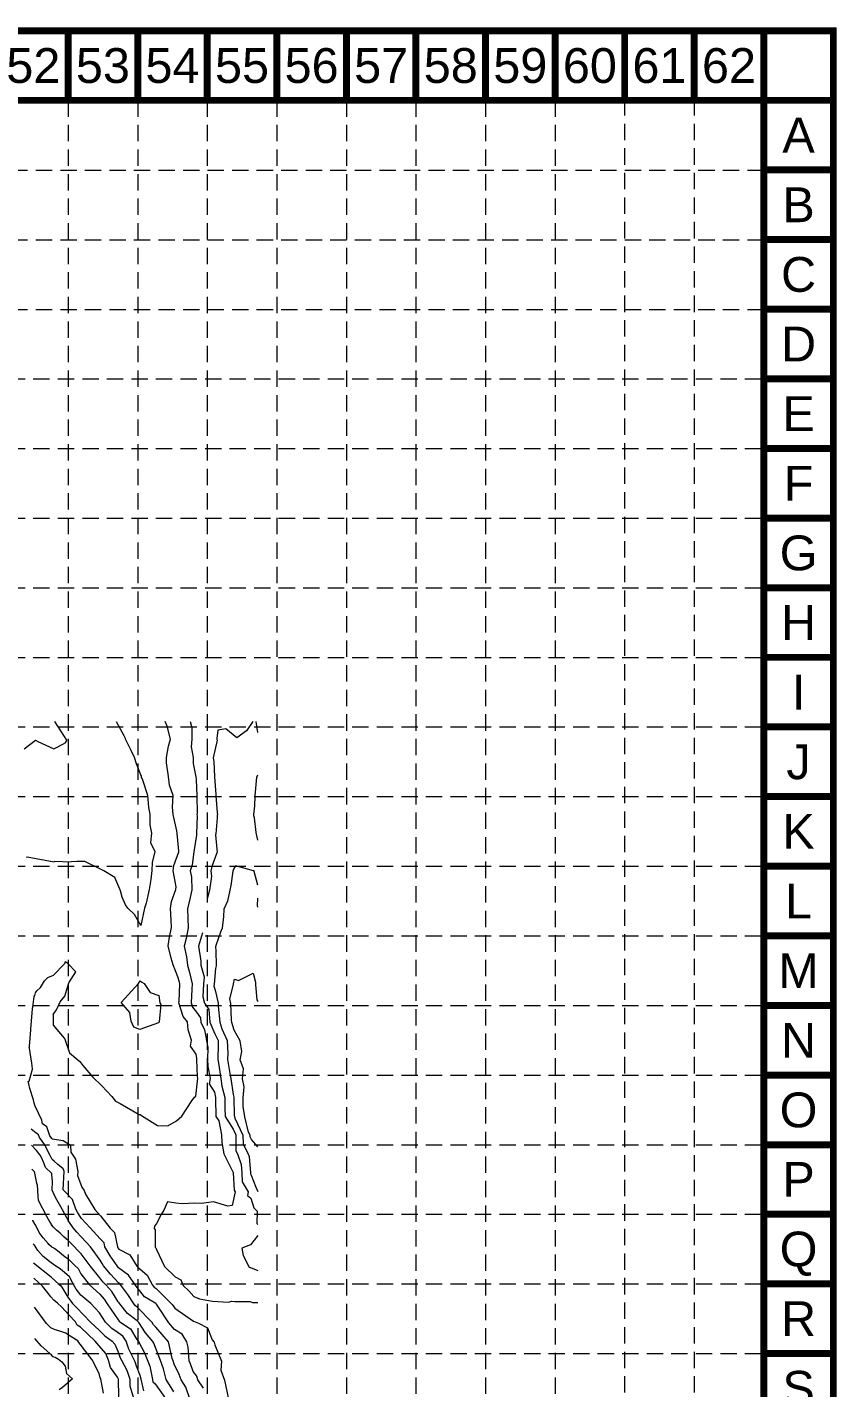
# Model space of a CAD drawing. Extents: x 33353 to 37237, y 80141 to 82571.
# Drawn here: x 36532 to 37237, y 81387 to 82571 of the extents above; entities that cross this region are included whole.
import ezdxf
from ezdxf.enums import TextEntityAlignment as Align

# ---------------------------------------------------------------- set-up
doc = ezdxf.new("R2010")
doc.units = 0
doc.header["$MEASUREMENT"] = 0
doc.linetypes.add('HIDDEN', pattern=[0.375, 0.25, -0.125])
doc.layers.add('BASE', color=7, linetype='Continuous')
doc.layers.add('GRID', color=254, linetype='HIDDEN')
doc.layers.add('TOPOSHD-5', color=7, linetype='Continuous', lineweight=0)
doc.layers.add('TOPOSHD-6', color=7, linetype='Continuous', lineweight=0)
doc.styles.get("Standard").update_dxf_attribs({"font": 'ARIAL.TTF'})

msp = doc.modelspace()

# ---------------------------------------------------------------- linework, layer by layer
at = {"layer": 'BASE', "color": 9}
msp.add_line((37173.4, 82507.7), (37173.4, 80205), dxfattribs=at)
at = {"layer": 'BASE', "const_width": 6.06}
for points in [[(33355.7, 80144.4), (37234, 80144.4), (37234, 82568.3), (33355.7, 82568.3)], [(33416.3, 80205), (37173.4, 80205), (37173.4, 82507.7), (33416.3, 82507.7)]]:
    msp.add_lwpolyline(points, close=True, dxfattribs=at)
for points in [[(36567.4, 82507.7), (36567.4, 82568.3)], [(36628, 82507.7), (36628, 82568.3)], [(36688.6, 82507.7), (36688.6, 82568.3)], [(36749.2, 82507.7), (36749.2, 82568.3)], [(36809.8, 82507.7), (36809.8, 82568.3)], [(36870.4, 82507.7), (36870.4, 82568.3)], [(36931, 82507.7), (36931, 82568.3)], [(36991.6, 82507.7), (36991.6, 82568.3)], [(37052.2, 82507.7), (37052.2, 82568.3)], [(37112.8, 82507.7), (37112.8, 82568.3)], [(37173.4, 82507.7), (37173.4, 82568.3)], [(37234, 82507.7), (37234, 82568.3)], [(37234, 82507.7), (37173.4, 82507.7)], [(37234, 82447.1), (37173.4, 82447.1)], [(37234, 82386.5), (37173.4, 82386.5)], [(37234, 82325.9), (37173.4, 82325.9)], [(37234, 82265.3), (37173.4, 82265.3)], [(37234, 82204.7), (37173.4, 82204.7)], [(37234, 82144.1), (37173.4, 82144.1)], [(37234, 82083.5), (37173.4, 82083.5)], [(37234, 82022.9), (37173.4, 82022.9)], [(37234, 81962.3), (37173.4, 81962.3)], [(37234, 81901.7), (37173.4, 81901.7)], [(37234, 81841.1), (37173.4, 81841.1)], [(37234, 81780.5), (37173.4, 81780.5)], [(37234, 81719.9), (37173.4, 81719.9)], [(37234, 81659.3), (37173.4, 81659.3)], [(37234, 81598.7), (37173.4, 81598.7)], [(37234, 81538.2), (37173.4, 81538.2)], [(37234, 81477.6), (37173.4, 81477.6)], [(37234, 81417), (37173.4, 81417)]]:
    msp.add_lwpolyline(points, dxfattribs=at)
at = {"layer": 'GRID', "linetype": 'HIDDEN', "lineweight": 15, "ltscale": 57}
for p, q in [((36567.4, 82507.7), (36567.4, 80386.5)), ((36628, 82507.7), (36628, 80386.5)), ((36688.6, 82507.7), (36688.6, 80386.5)), ((36749.2, 82507.7), (36749.2, 80386.5)), ((36809.8, 82507.7), (36809.8, 80386.5)), ((36870.4, 82507.7), (36870.4, 80386.5)), ((36931, 82507.7), (36931, 80386.5)), ((36991.6, 82507.7), (36991.6, 80386.5)), ((37052.1, 82508.7), (37052.1, 80386.5)), ((37112.7, 82508.7), (37112.7, 80386.5)), ((33418.5, 82446.9), (37175.6, 82446.9)), ((33418.5, 82386.3), (37175.6, 82386.3)), ((33418.5, 82325.7), (37175.6, 82325.7)), ((33416.3, 82265.3), (37173.4, 82265.3)), ((33416.3, 82204.7), (37173.4, 82204.7)), ((33416.3, 82144.1), (37173.4, 82144.1)), ((33416.3, 82083.5), (37173.4, 82083.5)), ((33416.3, 82022.9), (37173.4, 82022.9)), ((33416.3, 81962.3), (37173.4, 81962.3)), ((33416.3, 81901.7), (37173.4, 81901.7)), ((33416.3, 81841.1), (37173.4, 81841.1)), ((33416.3, 81780.5), (37173.4, 81780.5)), ((33416.3, 81719.9), (37173.4, 81719.9)), ((33416.3, 81659.3), (37173.4, 81659.3)), ((33416.3, 81598.7), (37173.4, 81598.7)), ((33416.3, 81538.2), (37173.4, 81538.2)), ((33416.3, 81477.6), (37173.4, 81477.6)), ((33416.3, 81417), (37173.4, 81417))]:
    msp.add_line(p, q, dxfattribs=at)
at = {"layer": 'TOPOSHD-5', "color": 43, "linetype": 'Continuous', "lineweight": 0}
for p, q in [((36697.9, 81959.6), (36696.9, 81952.3)), ((36704.9, 81960.7), (36697.9, 81959.6)), ((36714.3, 81952.9), (36704.9, 81960.7)), ((36728.2, 81967), (36722.9, 81959)), ((36732.7, 81957.4), (36731.3, 81967)), ((36697.1, 81950.7), (36693.7, 81935.4)), ((36696.9, 81952.3), (36696.9, 81951.4)), ((36696.9, 81951.4), (36697.1, 81950.7)), ((36722.9, 81959), (36714.3, 81952.9)), ((36693.7, 81935.4), (36694.3, 81932.1)), ((36694.3, 81932.1), (36694.8, 81918.9)), ((36694.8, 81918.9), (36696.1, 81903.6)), ((36730.3, 81902.3), (36731.8, 81918.5)), ((36731.8, 81918.5), (36732.7, 81920.7)), ((36696.1, 81903.6), (36696.2, 81902.4)), ((36696.2, 81902.4), (36697.2, 81887.9)), ((36730, 81893.8), (36730.3, 81902)), ((36730.3, 81902), (36730.3, 81902.3)), ((36729.3, 81886.2), (36730, 81893.8)), ((36697.1, 81883.1), (36696.2, 81869.4)), ((36697.3, 81885.7), (36697.1, 81883.1)), ((36697.2, 81887.9), (36697.4, 81885.9)), ((36697.4, 81885.9), (36697.3, 81885.7)), ((36729.3, 81885.6), (36729.3, 81886.2)), ((36729.3, 81885), (36729.3, 81885.6)), ((36729.9, 81883.2), (36729.3, 81885)), ((36731.2, 81870.5), (36729.9, 81883.2)), ((36696.2, 81869.4), (36695.9, 81868.3)), ((36695.9, 81868.3), (36696.9, 81856)), ((36731.4, 81869), (36731.2, 81870.5)), ((36732.7, 81863.8), (36731.4, 81869)), ((36696.8, 81852.7), (36692.7, 81841)), ((36697, 81853.2), (36696.8, 81852.7)), ((36696.9, 81856), (36697.1, 81853.4)), ((36697.1, 81853.4), (36697, 81853.2)), ((36692.7, 81841), (36691.8, 81836.9)), ((36692.2, 81832.4), (36690.7, 81820.4)), ((36691.8, 81836.9), (36692.2, 81832.4)), ((36690.7, 81820.4), (36688.6, 81812.7)), ((36684.5, 81783), (36680.9, 81771.5)), ((36684.5, 81783), (36684.5, 81783)), ((36680.9, 81771.5), (36683, 81758.4)), ((36683, 81758.4), (36683.1, 81755)), ((36683.1, 81755), (36685.8, 81744.8)), ((36685.2, 81738.5), (36684.7, 81727.4)), ((36685.8, 81744.8), (36685.2, 81738.5)), ((36684.7, 81727.4), (36686.2, 81722)), ((36686.2, 81722), (36690, 81716.3)), ((36690, 81716.3), (36690.8, 81705.4)), ((36690.8, 81705.4), (36695.3, 81695.3)), ((36695.3, 81695.3), (36698, 81689.3)), ((36698, 81689.3), (36698.2, 81686.4)), ((36698.2, 81686.4), (36697.7, 81672.8)), ((36697.7, 81672.8), (36698.3, 81669.7)), ((36698.3, 81669.7), (36700.4, 81656.3)), ((36700.4, 81656.3), (36701.4, 81649.8)), ((36701.4, 81649.8), (36703.8, 81639.8)), ((36703.8, 81639.8), (36704, 81630.5)), ((36704, 81630.5), (36704.2, 81623.3)), ((36704.2, 81623.3), (36711.1, 81612.1)), ((36711.1, 81612.1), (36713.4, 81607.2)), ((36713.4, 81607.2), (36713.6, 81593.5)), ((36713.6, 81593.5), (36715, 81590.7)), ((36715, 81590.7), (36718, 81581.5)), ((36718, 81581.5), (36718.7, 81574.1)), ((36535.8, 81577.5), (36537.9, 81575.3)), ((36537.9, 81575.3), (36539.8, 81565.3)), ((36718.7, 81574.1), (36719.1, 81566.3)), ((36539.8, 81565.3), (36540.4, 81563.9)), ((36540.4, 81563.9), (36540.9, 81553.5)), ((36719.1, 81566.3), (36724.3, 81557.6)), ((36724.3, 81557.6), (36723.6, 81554.4)), ((36540.9, 81553.5), (36541.2, 81550.8)), ((36541.2, 81550.8), (36541.4, 81550.4)), ((36541.4, 81550.4), (36548.6, 81536.4)), ((36723.6, 81554.4), (36726.7, 81552.1)), ((36726.7, 81552.1), (36729.3, 81543.7)), ((36548.6, 81536.4), (36551.6, 81531.3)), ((36729.3, 81543.7), (36732.1, 81541)), ((36732.1, 81541), (36731.9, 81530.2)), ((36551.6, 81531.3), (36552.9, 81529)), ((36554.7, 81526.8), (36552.9, 81529)), ((36557.3, 81524.3), (36554.7, 81526.8)), ((36560.5, 81521.8), (36557.3, 81524.3)), ((36564, 81518.2), (36560.5, 81521.8)), ((36731.9, 81530.2), (36732.7, 81529.3)), ((36567.5, 81515.2), (36564, 81518.2)), ((36572.7, 81510), (36567.5, 81515.2)), ((36575.6, 81506.8), (36572.7, 81510)), ((36726.3, 81511.7), (36718.6, 81508.6)), ((36732.7, 81519.6), (36726.3, 81511.7)), ((36578.8, 81503.7), (36575.6, 81506.8)), ((36586.6, 81493.4), (36578.8, 81503.7)), ((36718.6, 81508.6), (36720, 81502.3)), ((36720, 81502.3), (36725.2, 81492.1)), ((36595.1, 81482.7), (36586.6, 81493.4)), ((36725.2, 81492.1), (36725.9, 81491.8)), ((36725.9, 81491.8), (36726.2, 81491.8)), ((36726.2, 81491.8), (36732.7, 81489.2)), ((36597.7, 81479.5), (36595.1, 81482.7)), ((36600.3, 81476.8), (36597.7, 81479.5)), ((36605.6, 81471), (36600.3, 81476.8)), ((36611.1, 81462), (36605.6, 81471)), ((36611.9, 81461), (36611.1, 81462)), ((36539, 81456.1), (36538, 81457.3)), ((36548.7, 81443.2), (36539, 81456.1)), ((36612.5, 81460.1), (36611.9, 81461)), ((36619, 81451.8), (36612.5, 81460.1)), ((36627.5, 81445.4), (36619, 81451.8)), ((36552.2, 81439.4), (36548.7, 81443.2)), ((36556.2, 81437.7), (36552.2, 81439.4)), ((36628.9, 81444), (36627.5, 81445.4)), ((36634.9, 81435.1), (36628.9, 81444)), ((36559.3, 81436.8), (36556.2, 81437.7)), ((36565.3, 81434.6), (36559.3, 81436.8)), ((36567, 81433.5), (36565.3, 81434.6)), ((36575.8, 81428), (36567, 81433.5)), ((36576.7, 81426.6), (36575.8, 81428)), ((36578, 81425.2), (36576.7, 81426.6)), ((36641.3, 81427.4), (36634.9, 81435.1)), ((36642.1, 81425.9), (36641.3, 81427.4)), ((36588.4, 81411.4), (36578, 81425.2)), ((36643.5, 81422.3), (36642.1, 81425.9)), ((36647.9, 81410.8), (36643.5, 81422.3)), ((36594.3, 81399.5), (36588.4, 81411.4)), ((36650.5, 81403.6), (36647.9, 81410.8)), ((36652.9, 81394.3), (36650.5, 81403.6)), ((36595.2, 81395.8), (36594.3, 81399.5)), ((36596, 81394.8), (36595.2, 81395.8)), ((36598.1, 81382.4), (36596, 81394.8)), ((36659.6, 81383.5), (36652.9, 81394.3))]:
    msp.add_line(p, q, dxfattribs=at)
at = {"layer": 'TOPOSHD-6', "color": 43, "linetype": 'Continuous', "lineweight": 0}
for p, q in [((36566.3, 81950.9), (36555.8, 81967)), ((36609.3, 81967), (36615.8, 81954.8)), ((36653.8, 81963.1), (36652, 81967)), ((36656.6, 81951.7), (36653.8, 81963.1)), ((36673.7, 81967), (36675.1, 81961.5)), ((36675.1, 81961.5), (36675.3, 81951.6)), ((36529.2, 81943.4), (36539.1, 81950.9)), ((36539.1, 81950.9), (36541, 81949.6)), ((36541, 81949.6), (36555, 81943.3)), ((36555, 81943.3), (36564.6, 81948.1)), ((36566.3, 81950.9), (36564.6, 81948.1)), ((36615.8, 81954.8), (36616.9, 81953.2)), ((36616.9, 81953.2), (36617.1, 81952.1)), ((36617.1, 81952.1), (36622, 81942.2)), ((36654.8, 81945.7), (36656.6, 81951.7)), ((36675.3, 81951.6), (36674.6, 81944.9)), ((36622, 81942.2), (36625, 81936)), ((36625, 81936), (36626.7, 81930.6)), ((36653.1, 81931), (36653.2, 81935.8)), ((36653.2, 81935.8), (36654.8, 81945.7)), ((36674.6, 81944.9), (36676.2, 81935.6)), ((36676.2, 81935.6), (36676.2, 81930.4)), ((36626.7, 81930.6), (36631, 81919.5)), ((36654.9, 81919.3), (36653.1, 81931)), ((36676.2, 81930.4), (36678.7, 81919)), ((36631, 81919.5), (36630.9, 81918.4)), ((36630.9, 81918.4), (36632, 81917.3)), ((36632, 81917.3), (36636.5, 81902.9)), ((36655.7, 81911.7), (36654.9, 81919.3)), ((36678.7, 81919), (36678.9, 81916.7)), ((36678.9, 81916.7), (36679.6, 81902.5)), ((36636.5, 81902.9), (36637.5, 81892.3)), ((36658.9, 81902.7), (36655.7, 81911.7)), ((36658.2, 81892.5), (36658.9, 81902.7)), ((36679.6, 81902.5), (36679.7, 81887.3)), ((36637.5, 81892.3), (36638.6, 81886.4)), ((36659, 81886.2), (36658.2, 81892.5)), ((36638.6, 81886.4), (36638.7, 81877.1)), ((36638.7, 81877.1), (36640.1, 81869.9)), ((36662, 81871.9), (36659, 81886.2)), ((36679.9, 81885), (36679.2, 81869.5)), ((36679.7, 81887.3), (36679.6, 81886)), ((36679.6, 81886), (36679.9, 81885)), ((36640.1, 81869.9), (36639.2, 81861.6)), ((36662.3, 81869.7), (36662, 81871.9)), ((36663.7, 81854.1), (36662.3, 81869.7)), ((36679.3, 81868.2), (36676.9, 81853.5)), ((36679.2, 81869.5), (36679.3, 81868.2)), ((36639.2, 81861.6), (36643, 81853.9)), ((36643, 81853.9), (36640.6, 81844.4)), ((36659.4, 81841.8), (36663.7, 81853.7)), ((36663.7, 81853.7), (36663.7, 81854.1)), ((36676.9, 81853.5), (36675.4, 81842.2)), ((36531.2, 81848.8), (36531.8, 81849.2)), ((36531.8, 81849.2), (36555.1, 81845)), ((36555.1, 81845), (36555.3, 81845.1)), ((36562.4, 81844.8), (36555.3, 81845.1)), ((36567.3, 81844.5), (36562.4, 81844.8)), ((36570.4, 81844.8), (36567.3, 81844.5)), ((36574.9, 81845.2), (36570.4, 81844.8)), ((36582, 81845.3), (36574.9, 81845.2)), ((36597.3, 81837.8), (36582, 81845.3)), ((36640.6, 81844.4), (36640.4, 81837.4)), ((36659, 81837.2), (36659.4, 81841.8)), ((36675.4, 81842.2), (36673.8, 81837.1)), ((36713.2, 81841.4), (36711.5, 81838.5)), ((36728.9, 81837.1), (36713.2, 81841.4)), ((36598.4, 81837), (36597.3, 81837.8)), ((36608.2, 81831.2), (36598.4, 81837)), ((36612.4, 81821.2), (36608.2, 81831.2)), ((36639.5, 81829.4), (36638, 81820.9)), ((36640.4, 81837.4), (36639.5, 81829.4)), ((36661.4, 81823.1), (36659, 81837.2)), ((36673.8, 81837.1), (36674.8, 81831.5)), ((36674.8, 81831.5), (36675.3, 81820.6)), ((36710.9, 81836.7), (36709, 81824.3)), ((36711.5, 81838.5), (36710.9, 81836.7)), ((36729.4, 81837), (36728.9, 81837.1)), ((36729.5, 81836.5), (36729.4, 81837)), ((36732.7, 81824.7), (36729.5, 81836.5)), ((36613.1, 81819.7), (36612.4, 81821.2)), ((36614.5, 81814.1), (36613.1, 81819.7)), ((36638, 81820.9), (36635.4, 81808.9)), ((36657.5, 81810.4), (36661.2, 81820.7)), ((36661.2, 81820.7), (36661.4, 81823.1)), ((36675.3, 81820.6), (36673.6, 81813.9)), ((36708.4, 81820.2), (36706.1, 81810.6)), ((36709, 81824.3), (36708.4, 81820.2)), ((36617.4, 81807.6), (36614.5, 81814.1)), ((36619.5, 81804.6), (36617.4, 81807.6)), ((36635.4, 81808.9), (36633.8, 81804.5)), ((36656.5, 81804.2), (36657.5, 81810.4)), ((36673.6, 81813.9), (36671.3, 81804.1)), ((36706.1, 81810.6), (36703.1, 81803.8)), ((36732.4, 81806.8), (36732.7, 81813.2)), ((36732.7, 81805.4), (36732.4, 81806.8)), ((36625.3, 81799), (36619.5, 81804.6)), ((36630.7, 81789.6), (36625.3, 81799)), ((36633.8, 81804.5), (36630.7, 81789.6)), ((36657.2, 81794.1), (36656.5, 81804.2)), ((36657.4, 81787.7), (36657.2, 81794.1)), ((36671.3, 81804.1), (36671.8, 81795.8)), ((36671.8, 81795.8), (36671.9, 81787.6)), ((36702.8, 81797.4), (36701.7, 81787.3)), ((36703.1, 81803.8), (36702.8, 81797.4)), ((36655.6, 81779.3), (36657.4, 81787.7)), ((36671.9, 81787.6), (36670.2, 81778.2)), ((36700, 81783.6), (36696.1, 81772)), ((36701.7, 81787.3), (36700, 81783.6)), ((36654.5, 81771.8), (36655.6, 81779.3)), ((36657.3, 81761.2), (36654.5, 81771.8)), ((36670.2, 81778.2), (36668.5, 81771.6)), ((36668.5, 81771.6), (36670.4, 81762.3)), ((36696, 81771.5), (36695.9, 81771.4)), ((36695.9, 81771.4), (36695.9, 81771.2)), ((36695.9, 81771.2), (36696, 81767.2)), ((36696.1, 81772), (36696, 81771.5)), ((36564.7, 81757.9), (36564.1, 81756.1)), ((36565.9, 81757.4), (36564.7, 81757.9)), ((36658.8, 81755.2), (36657.3, 81761.2)), ((36670.4, 81762.3), (36671.3, 81755.1)), ((36696, 81767.2), (36696.4, 81754.9)), ((36549.7, 81744.2), (36554.6, 81746.3)), ((36564.1, 81756.1), (36554.6, 81746.3)), ((36567.4, 81756.1), (36565.9, 81757.4)), ((36574.2, 81749.1), (36567.4, 81756.1)), ((36568.1, 81739.6), (36574.2, 81749.1)), ((36663.1, 81744.9), (36658.8, 81755.2)), ((36671.3, 81755.1), (36673.2, 81748.7)), ((36673.2, 81748.7), (36675.4, 81738.6)), ((36695.9, 81752), (36694.5, 81738.4)), ((36696.4, 81754.4), (36695.9, 81752)), ((36696.4, 81754.9), (36696.4, 81754.4)), ((36715.7, 81741.6), (36728.6, 81748)), ((36728.6, 81748), (36730.6, 81740.1)), ((36540.1, 81732.7), (36543.4, 81735.5)), ((36543.4, 81735.5), (36546.7, 81741.2)), ((36546.7, 81741.2), (36549.7, 81744.2)), ((36564.4, 81728.1), (36568.1, 81739.6)), ((36613.6, 81722.6), (36628.6, 81739)), ((36628.6, 81739), (36630.3, 81741.3)), ((36630.3, 81741.3), (36631.6, 81740.3)), ((36631.6, 81740.3), (36633.5, 81739)), ((36633.5, 81739), (36638.8, 81731.1)), ((36664.5, 81740.1), (36663.1, 81744.9)), ((36664, 81723.3), (36664.8, 81738.7)), ((36664.8, 81738.7), (36664.5, 81740.1)), ((36675.1, 81734.2), (36674.6, 81722.1)), ((36675.4, 81738.6), (36675.1, 81734.2)), ((36694.5, 81738.4), (36694.4, 81737)), ((36694.4, 81737), (36695.7, 81732.1)), ((36708.3, 81725.6), (36711.5, 81738.2)), ((36711.5, 81738.2), (36711.6, 81738.8)), ((36711.6, 81738.8), (36712.3, 81742.9)), ((36712.3, 81742.9), (36715.7, 81741.6)), ((36730.6, 81740.1), (36730.5, 81738)), ((36730.5, 81738), (36731.7, 81724.8)), ((36536.8, 81718.4), (36537.8, 81727.6)), ((36537.8, 81727.6), (36538.4, 81728.5)), ((36538.4, 81728.5), (36539.1, 81730.8)), ((36539.1, 81730.8), (36540.1, 81732.7)), ((36557.3, 81716.1), (36560.6, 81723.1)), ((36560.6, 81723.1), (36564.4, 81728.1)), ((36621.3, 81713.8), (36613.6, 81722.6)), ((36638.8, 81731.1), (36646.4, 81728.7)), ((36646.4, 81728.7), (36647.2, 81722.3)), ((36647.2, 81722.3), (36648.1, 81720.6)), ((36663.9, 81722.2), (36664, 81723.3)), ((36695.7, 81732.1), (36698.1, 81721.8)), ((36709.2, 81721.7), (36708.3, 81725.6)), ((36731.7, 81724.8), (36732.7, 81723.5)), ((36534.9, 81699.5), (36536.4, 81716.7)), ((36536.4, 81716.7), (36536.5, 81717.6)), ((36536.5, 81717.6), (36536.8, 81718.4)), ((36554.4, 81711.9), (36554.3, 81702.8)), ((36554.4, 81711.9), (36557.3, 81716.1)), ((36622.2, 81706.1), (36621.3, 81713.8)), ((36648.1, 81720.6), (36646.6, 81705.8)), ((36667.5, 81710.4), (36663.9, 81722.2)), ((36674.6, 81722.1), (36675.7, 81718.5)), ((36675.7, 81718.5), (36679.3, 81714.2)), ((36679.3, 81714.2), (36682.7, 81709.1)), ((36698.1, 81721.8), (36698.2, 81719.2)), ((36698.2, 81719.2), (36699.7, 81705.3)), ((36709.8, 81707.4), (36709.2, 81721.7)), ((36533.7, 81684.1), (36534.8, 81698.6)), ((36534.8, 81698.6), (36534.9, 81699.5)), ((36554.3, 81702.8), (36564, 81691.4)), ((36624.6, 81700.9), (36622.2, 81706.1)), ((36629.9, 81699), (36624.6, 81700.9)), ((36646.2, 81704.8), (36629.9, 81699)), ((36646.7, 81705.4), (36646.2, 81704.8)), ((36646.6, 81705.8), (36646.7, 81705.4)), ((36671.5, 81705.6), (36667.5, 81710.4)), ((36671.9, 81698.6), (36671.5, 81705.6)), ((36674.9, 81689.6), (36671.9, 81698.6)), ((36682.7, 81709.1), (36683, 81705.5)), ((36683, 81705.5), (36686.1, 81698.6)), ((36699.7, 81705.3), (36701.2, 81699.7)), ((36701.2, 81699.7), (36705.9, 81689.3)), ((36710, 81705.2), (36709.8, 81707.4)), ((36711.9, 81698.3), (36710, 81705.2)), ((36564, 81691.4), (36564.4, 81691)), ((36564.4, 81691), (36564.5, 81690.6)), ((36564.5, 81690.6), (36568.7, 81678.8)), ((36673.9, 81684.5), (36674.9, 81689.6)), ((36686.1, 81698.6), (36687.9, 81689.4)), ((36687.9, 81689.4), (36689.1, 81683.2)), ((36705.9, 81689.3), (36706.4, 81678.1)), ((36717.3, 81689.2), (36711.9, 81698.3)), ((36718.7, 81679.7), (36717.3, 81689.2)), ((36533.6, 81683.3), (36533.7, 81684.1)), ((36533.7, 81682.7), (36533.6, 81683.3)), ((36535.8, 81669.7), (36533.7, 81682.7)), ((36568.7, 81678.8), (36574.1, 81674)), ((36678.9, 81677.4), (36673.9, 81684.5)), ((36679.6, 81673.8), (36678.9, 81677.4)), ((36689.1, 81683.2), (36688.7, 81672.9)), ((36706.4, 81678.1), (36706.2, 81672.8)), ((36717.3, 81672.7), (36718.7, 81679.7)), ((36533.6, 81654), (36536.3, 81664.6)), ((36536, 81667.4), (36535.8, 81669.7)), ((36536.3, 81664.6), (36536, 81667.4)), ((36574.1, 81674), (36577.6, 81671.2)), ((36577.6, 81671.2), (36580.3, 81667.7)), ((36580.3, 81667.7), (36588.8, 81657.4)), ((36679.6, 81673), (36679.6, 81673.8)), ((36680.1, 81657.9), (36679.6, 81673)), ((36688.7, 81672.9), (36689, 81666.7)), ((36689, 81666.7), (36691, 81656.4)), ((36706.2, 81672.8), (36708.7, 81659)), ((36720.1, 81664.8), (36717.3, 81672.7)), ((36719.3, 81656.1), (36720.1, 81664.8)), ((36532.7, 81653.6), (36533.6, 81654)), ((36533.1, 81651.6), (36532.7, 81653.6)), ((36534, 81647.7), (36533.1, 81651.6)), ((36588.8, 81657.4), (36596.7, 81650)), ((36678.6, 81641), (36680.4, 81656.5)), ((36680.4, 81656.5), (36680.1, 81657.9)), ((36691, 81656.4), (36690.4, 81651.8)), ((36690.4, 81651.8), (36694.9, 81644.3)), ((36708.7, 81659), (36709.2, 81656.2)), ((36709.2, 81656.2), (36711.3, 81642.4)), ((36720.7, 81649), (36719.3, 81656.1)), ((36537.2, 81637.7), (36534, 81647.7)), ((36596.7, 81650), (36601, 81645.2)), ((36601, 81645.2), (36605.6, 81640.7)), ((36605.6, 81640.7), (36608.8, 81636.6)), ((36675.2, 81636.8), (36677.5, 81640)), ((36677.5, 81640), (36678.6, 81641)), ((36694.9, 81644.3), (36695.9, 81639.9)), ((36695.9, 81639.9), (36695.9, 81638.7)), ((36711.3, 81642.4), (36711.8, 81640.2)), ((36711.8, 81640.2), (36711.7, 81639.7)), ((36711.7, 81639.7), (36712.1, 81624.2)), ((36719.8, 81639.6), (36720.7, 81649)), ((36720, 81632), (36719.8, 81639.6)), ((36537.9, 81635), (36537.2, 81637.7)), ((36538.8, 81632.3), (36537.9, 81635)), ((36544.6, 81620), (36538.8, 81632.3)), ((36608.8, 81636.6), (36612.8, 81634.5)), ((36612.8, 81634.5), (36629.2, 81625)), ((36666.6, 81623.6), (36675.2, 81636.8)), ((36695.9, 81638.7), (36696.2, 81623.4)), ((36721.2, 81623.1), (36720, 81632)), ((36545.2, 81616.9), (36544.6, 81620)), ((36548.8, 81614.2), (36545.2, 81616.9)), ((36629.2, 81625), (36630.3, 81625.1)), ((36630.3, 81625.1), (36631.3, 81624)), ((36631.3, 81624), (36645.3, 81615.5)), ((36654.3, 81615.1), (36661.9, 81619.4)), ((36661.9, 81619.4), (36666.6, 81623.6)), ((36696.2, 81623.4), (36698.7, 81619.4)), ((36698.7, 81619.4), (36700.9, 81607.3)), ((36712.1, 81624.2), (36712.2, 81623.2)), ((36712.2, 81623.2), (36712.6, 81621.8)), ((36712.6, 81621.8), (36719.7, 81607.1)), ((36724.6, 81609.7), (36721.2, 81623.1)), ((36538.1, 81609.8), (36535.2, 81612.3)), ((36541.6, 81607.2), (36538.1, 81609.8)), ((36542.4, 81605.1), (36541.6, 81607.2)), ((36547.2, 81598.5), (36542.4, 81605.1)), ((36551.6, 81606.5), (36548.8, 81614.2)), ((36553.6, 81603.8), (36551.6, 81606.5)), ((36645.3, 81615.5), (36654.3, 81615.1)), ((36700.9, 81607.3), (36701.3, 81600.5)), ((36719.7, 81607.1), (36719.8, 81599.6)), ((36725.9, 81607.1), (36724.6, 81609.7)), ((36725.9, 81605.7), (36725.9, 81607.1)), ((36727.2, 81603.1), (36725.9, 81605.7)), ((36539.8, 81593.8), (36535.5, 81598.2)), ((36543.1, 81589.5), (36539.8, 81593.8)), ((36549.3, 81593.8), (36547.2, 81598.5)), ((36551.9, 81589.4), (36549.3, 81593.8)), ((36553.6, 81603.8), (36563.2, 81602.3)), ((36563.2, 81602.3), (36569.4, 81598.3)), ((36569.4, 81598.3), (36569.7, 81592.1)), ((36569.7, 81592.1), (36573.7, 81586.1)), ((36701.3, 81600.5), (36703, 81590.8)), ((36719.8, 81599.6), (36724.2, 81590.6)), ((36732.7, 81596.8), (36727.2, 81603.1)), ((36544.2, 81587.6), (36543.1, 81589.5)), ((36546.1, 81582.9), (36544.2, 81587.6)), ((36547.8, 81579), (36546.1, 81582.9)), ((36553.2, 81586.3), (36551.9, 81589.4)), ((36553.4, 81585.8), (36553.2, 81586.3)), ((36555.2, 81584.3), (36553.4, 81585.8)), ((36558.4, 81581.5), (36555.2, 81584.3)), ((36563, 81577.6), (36558.4, 81581.5)), ((36573.7, 81586.1), (36575.9, 81575.5)), ((36703, 81590.8), (36710.7, 81575.8)), ((36724.2, 81590.6), (36725, 81588.4)), ((36725, 81588.4), (36726.2, 81574.1)), ((36553.2, 81573.6), (36547.8, 81579)), ((36553.3, 81572.8), (36553.2, 81573.6)), ((36553.9, 81566.6), (36553.3, 81572.8)), ((36563.7, 81576.4), (36563, 81577.6)), ((36563.2, 81559.5), (36563.9, 81575.6)), ((36563.9, 81575.6), (36563.7, 81576.4)), ((36575.9, 81575.5), (36575.7, 81571.8)), ((36575.7, 81571.8), (36579.3, 81561.7)), ((36710.7, 81575.8), (36711.1, 81574.6)), ((36711.1, 81574.6), (36711.1, 81574.2)), ((36711.1, 81574.2), (36712, 81559.2)), ((36726.2, 81574.1), (36726.2, 81573.4)), ((36726.2, 81573.4), (36726.9, 81572.2)), ((36726.9, 81572.2), (36731, 81561.7)), ((36553.6, 81559.2), (36553.9, 81566.6)), ((36556.5, 81552.8), (36553.6, 81559.2)), ((36563.3, 81559.1), (36563.2, 81559.5)), ((36571.1, 81550.9), (36563.3, 81559.1)), ((36579.3, 81561.7), (36581.4, 81558.9)), ((36581.4, 81558.9), (36582.6, 81555.6)), ((36712.9, 81557.7), (36710.4, 81545.8)), ((36712, 81559.2), (36712.9, 81557.7)), ((36731, 81561.7), (36732.7, 81557.9)), ((36562.3, 81542.6), (36556.5, 81552.8)), ((36574.1, 81542.5), (36571.1, 81550.9)), ((36582.6, 81555.6), (36590.7, 81542.4)), ((36654, 81548.9), (36650.9, 81541.8)), ((36661.2, 81547.8), (36654, 81548.9)), ((36666.8, 81547.3), (36661.2, 81547.8)), ((36677.7, 81547.7), (36666.8, 81547.3)), ((36683.6, 81547.5), (36677.7, 81547.7)), ((36693.9, 81548.9), (36683.6, 81547.5)), ((36706.5, 81545.1), (36693.9, 81548.9)), ((36710.4, 81545.8), (36706.5, 81545.1)), ((36536.7, 81532.8), (36536.6, 81533.1)), ((36538.6, 81529.3), (36536.7, 81532.8)), ((36562.6, 81542), (36562.3, 81542.6)), ((36568.1, 81532), (36562.6, 81542)), ((36575.8, 81539.3), (36574.1, 81542.5)), ((36579.1, 81534.6), (36575.8, 81539.3)), ((36586.6, 81526.4), (36579.1, 81534.6)), ((36590.7, 81542.4), (36595.6, 81536.9)), ((36595.6, 81536.9), (36604.1, 81526.2)), ((36648.4, 81538.1), (36644.5, 81530.2)), ((36650.9, 81541.8), (36648.4, 81538.1)), ((36541.3, 81524.3), (36538.6, 81529.3)), ((36542.1, 81522.4), (36541.3, 81524.3)), ((36545.6, 81517.6), (36542.1, 81522.4)), ((36571.9, 81526.5), (36568.1, 81532)), ((36574.9, 81522.5), (36571.9, 81526.5)), ((36578.9, 81518.5), (36574.9, 81522.5)), ((36595.4, 81516.7), (36586.6, 81526.4)), ((36604.1, 81526.2), (36607.9, 81522.3)), ((36607.9, 81522.3), (36610.4, 81509.7)), ((36642.6, 81527.7), (36642.4, 81525.9)), ((36642.4, 81525.9), (36643.3, 81524.7)), ((36644.5, 81530.2), (36642.6, 81527.7)), ((36643.3, 81524.7), (36643.2, 81509.4)), ((36538, 81511.3), (36537, 81512.3)), ((36540.9, 81506.5), (36538, 81511.3)), ((36550.1, 81512.7), (36545.6, 81517.6)), ((36550.7, 81511.8), (36550.1, 81512.7)), ((36552.8, 81509.7), (36550.7, 81511.8)), ((36552.8, 81509.7), (36555.8, 81508.4)), ((36586.9, 81509.9), (36578.9, 81518.5)), ((36595.2, 81498.3), (36586.9, 81509.9)), ((36598.8, 81513.3), (36595.4, 81516.7)), ((36599.5, 81509.8), (36598.8, 81513.3)), ((36603.9, 81502), (36599.5, 81509.8)), ((36610.4, 81509.7), (36610.8, 81508.9)), ((36643.2, 81509.4), (36643.8, 81508.9)), ((36545.8, 81501.5), (36540.9, 81506.5)), ((36552.6, 81496), (36545.8, 81501.5)), ((36555.8, 81508.4), (36559.7, 81505.4)), ((36559.7, 81505.4), (36563.3, 81502.4)), ((36563.3, 81502.4), (36567.6, 81499)), ((36567.6, 81499), (36573.3, 81493.5)), ((36597, 81495.2), (36595.2, 81498.3)), ((36610, 81493.2), (36603.9, 81502)), ((36610.8, 81508.9), (36611.6, 81507.8)), ((36611.6, 81507.8), (36621.3, 81502.8)), ((36621.3, 81502.8), (36627.4, 81493)), ((36643.8, 81508.9), (36644.3, 81507.4)), ((36644.3, 81507.4), (36651.4, 81492.8)), ((36552.5, 81483.4), (36537.3, 81495.7)), ((36556.8, 81493.1), (36552.6, 81496)), ((36559.7, 81491.2), (36556.8, 81493.1)), ((36562.1, 81489.3), (36559.7, 81491.2)), ((36568.6, 81483.6), (36562.1, 81489.3)), ((36573.3, 81493.5), (36576.2, 81491)), ((36576.2, 81491), (36578.6, 81486.4)), ((36578.6, 81486.4), (36585.6, 81476.9)), ((36598.3, 81493.3), (36597, 81495.2)), ((36604.2, 81485.9), (36598.3, 81493.3)), ((36611.3, 81478.6), (36604.2, 81485.9)), ((36610.6, 81492.4), (36610, 81493.2)), ((36611.4, 81491.6), (36610.6, 81492.4)), ((36620, 81485.3), (36611.4, 81491.6)), ((36627.4, 81493), (36627.7, 81492.8)), ((36627.7, 81492.8), (36627.9, 81492.4)), ((36627.9, 81492.4), (36636.4, 81485.1)), ((36651.4, 81492.8), (36660.6, 81483.6)), ((36545.1, 81475.6), (36537.6, 81482.6)), ((36548.5, 81471.2), (36545.1, 81475.6)), ((36552.5, 81483.4), (36559.7, 81477.1)), ((36559.7, 81477.1), (36560.9, 81476.1)), ((36560.9, 81476.1), (36562, 81474.7)), ((36562, 81474.7), (36567.2, 81465.9)), ((36572, 81477), (36568.6, 81483.6)), ((36574.5, 81473), (36572, 81477)), ((36585.6, 81476.9), (36594.9, 81468.7)), ((36612.4, 81477.8), (36611.3, 81478.6)), ((36613.2, 81476.6), (36612.4, 81477.8)), ((36619.3, 81468.2), (36613.2, 81476.6)), ((36626, 81476.5), (36620, 81485.3)), ((36626.7, 81475.5), (36626, 81476.5)), ((36627.7, 81474), (36626.7, 81475.5)), ((36634, 81466.4), (36627.7, 81474)), ((36636.4, 81485.1), (36640.8, 81476.4)), ((36640.8, 81476.4), (36642.3, 81474.6)), ((36642.3, 81474.6), (36644, 81473.6)), ((36660.6, 81483.6), (36665.5, 81481.1)), ((36665.5, 81481.1), (36667.5, 81476.1)), ((36667.5, 81476.1), (36672.5, 81471.6)), ((36550.6, 81468.7), (36548.5, 81471.2)), ((36552.4, 81466.4), (36550.6, 81468.7)), ((36555, 81463.4), (36552.4, 81466.4)), ((36558.1, 81460.7), (36555, 81463.4)), ((36567.2, 81465.9), (36571.3, 81460.5)), ((36578.4, 81467.8), (36574.5, 81473)), ((36587.2, 81460.4), (36578.4, 81467.8)), ((36594.9, 81468.7), (36598.9, 81464.4)), ((36598.9, 81464.4), (36601.5, 81460.2)), ((36624.9, 81460), (36619.3, 81468.2)), ((36643.9, 81460.4), (36634, 81466.4)), ((36644, 81473.6), (36658, 81459.7)), ((36672.5, 81471.6), (36676.9, 81466.7)), ((36676.9, 81466.7), (36681.8, 81464.5)), ((36681.8, 81464.5), (36693.1, 81462.5)), ((36693.1, 81462.5), (36707.1, 81461.8)), ((36707.1, 81461.8), (36709.6, 81462.4)), ((36709.6, 81462.4), (36712.6, 81462.2)), ((36712.6, 81462.2), (36725.9, 81462.1)), ((36725.9, 81462.1), (36728.1, 81461.3)), ((36561.8, 81457.2), (36558.1, 81460.7)), ((36568, 81450.6), (36561.8, 81457.2)), ((36573.9, 81444.5), (36568, 81450.6)), ((36571.3, 81460.5), (36574.7, 81457)), ((36574.7, 81457), (36586.9, 81444.4)), ((36594.8, 81452.4), (36587.2, 81460.4)), ((36599.9, 81444.3), (36594.8, 81452.4)), ((36601.5, 81460.2), (36611, 81446.3)), ((36626, 81458.5), (36624.9, 81460)), ((36627.6, 81457.4), (36626, 81458.5)), ((36640.6, 81443.9), (36627.6, 81457.4)), ((36644.4, 81459.8), (36643.9, 81460.4)), ((36645.6, 81458.1), (36644.4, 81459.8)), ((36655.1, 81443.7), (36645.6, 81458.1)), ((36658, 81459.7), (36660.3, 81456.4)), ((36660.3, 81456.4), (36676.7, 81445.1)), ((36728.1, 81461.3), (36732.7, 81461.3)), ((36575.4, 81441.7), (36573.9, 81444.5)), ((36578.2, 81440), (36575.4, 81441.7)), ((36591, 81427.8), (36578.2, 81440)), ((36586.9, 81444.4), (36594.6, 81437)), ((36605.5, 81438.8), (36599.9, 81444.3)), ((36610.9, 81434.9), (36605.5, 81438.8)), ((36611, 81446.3), (36611.9, 81445.1)), ((36611.9, 81445.1), (36613.2, 81444.1)), ((36613.2, 81444.1), (36621.7, 81438.4)), ((36621.7, 81438.4), (36627.3, 81429.2)), ((36641.9, 81442), (36640.6, 81443.9)), ((36643.7, 81439.9), (36641.9, 81442)), ((36654.9, 81427.2), (36643.7, 81439.9)), ((36660.1, 81438), (36655.1, 81443.7)), ((36676.7, 81445.1), (36681, 81443.5)), ((36681, 81443.5), (36688.8, 81439.3)), ((36688.8, 81439.3), (36692.8, 81428.9)), ((36543.9, 81423.6), (36538.5, 81430)), ((36594.5, 81423.6), (36591, 81427.8)), ((36594.6, 81437), (36599.3, 81432.5)), ((36599.3, 81432.5), (36605.9, 81427.7)), ((36605.9, 81427.7), (36608.2, 81425.1)), ((36615.2, 81432), (36610.9, 81434.9)), ((36617.9, 81427.6), (36615.2, 81432)), ((36620.4, 81420.8), (36617.9, 81427.6)), ((36627.3, 81429.2), (36628, 81428.2)), ((36628, 81428.2), (36628.6, 81427.5)), ((36628.6, 81427.5), (36633.9, 81417.7)), ((36658.1, 81412.5), (36654.9, 81427.2)), ((36666.8, 81433.8), (36660.1, 81438)), ((36670.8, 81427.1), (36666.8, 81433.8)), ((36672, 81422.6), (36670.8, 81427.1)), ((36692.8, 81428.9), (36694.5, 81426.9)), ((36694.5, 81426.9), (36695.1, 81424.5)), ((36551.5, 81416.9), (36543.9, 81423.6)), ((36552, 81416.3), (36551.5, 81416.9)), ((36552, 81416.3), (36553.9, 81414.3)), ((36600.2, 81417.1), (36594.5, 81423.6)), ((36602.5, 81411.2), (36600.2, 81417.1)), ((36608.2, 81425.1), (36610.7, 81418.9)), ((36610.7, 81418.9), (36612.8, 81413.3)), ((36625.1, 81411), (36620.4, 81420.8)), ((36633.9, 81417.7), (36638.5, 81406)), ((36672.7, 81410.6), (36672, 81422.6)), ((36695.1, 81424.5), (36701.1, 81410.3)), ((36553.9, 81414.3), (36556.1, 81413.7)), ((36556.1, 81413.7), (36558.9, 81412)), ((36558.9, 81412), (36561.8, 81409.7)), ((36561.8, 81409.7), (36564.8, 81406.1)), ((36564.8, 81406.1), (36565.9, 81399.7)), ((36604.2, 81404.7), (36602.5, 81411.2)), ((36610.5, 81396.5), (36604.2, 81404.7)), ((36612.8, 81413.3), (36613.8, 81411.1)), ((36613.8, 81411.1), (36618.5, 81402.5)), ((36625.8, 81409.7), (36625.1, 81411)), ((36627.1, 81406), (36625.8, 81409.7)), ((36630.3, 81397.9), (36627.1, 81406)), ((36638.5, 81406), (36640.8, 81394.4)), ((36658.8, 81410.7), (36658.1, 81412.5)), ((36659.9, 81407.8), (36658.8, 81410.7)), ((36664.2, 81398.6), (36659.9, 81407.8)), ((36673.9, 81408.1), (36672.7, 81410.6)), ((36676.3, 81401.2), (36673.9, 81408.1)), ((36701.1, 81410.3), (36700.4, 81402.5)), ((36571.2, 81395), (36562.4, 81387.3)), ((36565.9, 81399.7), (36571.2, 81395)), ((36611.1, 81395.3), (36610.5, 81396.5)), ((36611.4, 81394.7), (36611.1, 81395.3)), ((36611.5, 81379.3), (36611.4, 81394.7)), ((36618.5, 81402.5), (36621.2, 81394.6)), ((36621.2, 81394.6), (36621.2, 81388.9)), ((36631, 81394.5), (36630.3, 81397.9)), ((36633.3, 81384.4), (36631, 81394.5)), ((36640.8, 81394.4), (36641.2, 81392.4)), ((36641.2, 81392.4), (36643.2, 81390.7)), ((36643.2, 81390.7), (36652.2, 81377.8)), ((36665.8, 81394.1), (36664.2, 81398.6)), ((36669.8, 81387.8), (36665.8, 81394.1)), ((36679.5, 81397.3), (36676.3, 81401.2)), ((36680.5, 81394), (36679.5, 81397.3)), ((36685.4, 81386.8), (36680.5, 81394)), ((36700.4, 81402.5), (36703.6, 81393.8)), ((36703.6, 81393.8), (36707, 81377.2)), ((36562.4, 81387.3), (36559.7, 81385.5)), ((36621.2, 81388.9), (36624.4, 81378)), ((36673.3, 81377.6), (36669.8, 81387.8))]:
    msp.add_line(p, q, dxfattribs=at)

# ---------------------------------------------------------------- texts
at = {"layer": 'BASE'}
for s, p in [('52', (36537.1, 82538)), ('53', (36597.7, 82538)), ('54', (36658.3, 82538)), ('55', (36718.9, 82538)), ('56', (36779.5, 82538)), ('57', (36840.1, 82538)), ('58', (36900.7, 82538)), ('59', (36961.3, 82538)), ('60', (37021.9, 82538)), ('61', (37082.5, 82538)), ('62', (37143.1, 82538)), ('A', (37203.7, 82477.4)), ('B', (37203.7, 82416.8)), ('C', (37203.7, 82356.2)), ('D', (37203.7, 82295.6)), ('E', (37203.7, 82235)), ('F', (37203.7, 82174.4)), ('G', (37203.7, 82113.8)), ('H', (37203.7, 82053.2)), ('I', (37203.7, 81992.6)), ('J', (37203.7, 81932)), ('K', (37203.7, 81871.4)), ('L', (37203.7, 81810.8)), ('M', (37203.7, 81750.2)), ('N', (37203.7, 81689.6)), ('O', (37203.7, 81629)), ('P', (37203.7, 81568.5)), ('Q', (37203.7, 81507.9)), ('R', (37203.7, 81447.3)), ('S', (37203.7, 81386.7))]:
    msp.add_text(s, height=30.3, dxfattribs=at).set_placement(p, align=Align.MIDDLE_CENTER)

doc.saveas('drawing.dxf')
